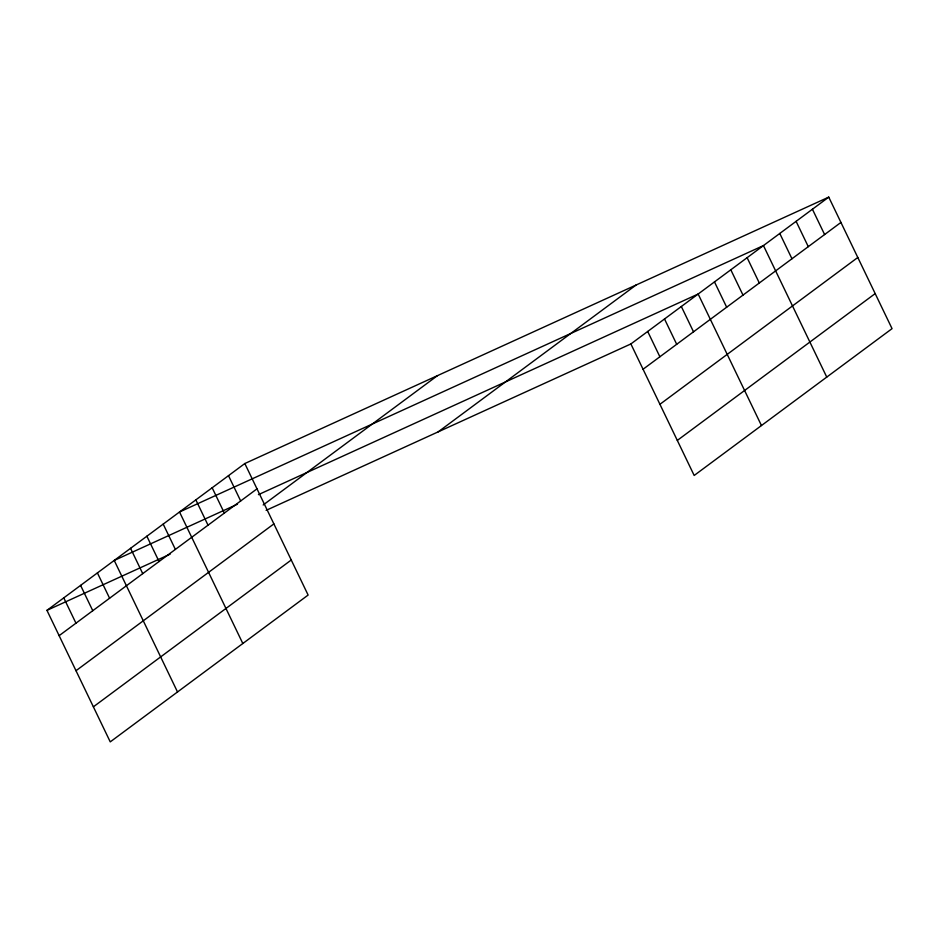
<?xml version="1.0" encoding="UTF-8"?>
<svg xmlns="http://www.w3.org/2000/svg" width="939" height="939" viewBox="0 0 939 939"><rect width="100%" height="100%" fill="white"/><g stroke="black" fill="none" stroke-linecap="round" stroke-linejoin="round"><path stroke-width="1.41" d="M244.821 463.537L308.121 595.056L110.25 741.88L46.95 610.35L244.821 463.537L828.75 197.12L892.05 328.65L694.179 475.463L630.879 343.944L828.75 197.12M59.134 635.668L257.004 488.843M263.19 504.971L437.515 375.623M76 670.716L273.871 523.903M438.184 431.858L636.055 285.045M93.384 706.821L291.254 560.008M643.062 369.25L840.933 222.437M659.929 404.298L857.8 257.486M677.312 440.414L875.183 293.602M237.45 504.22L114.229 560.43L177.518 691.961M258.425 494.642L698.158 294.024L761.459 425.543M46.95 610.35L170.17 554.139M266.124 510.358L630.879 343.944M812.423 209.233L824.606 234.55M796.108 221.346L808.279 246.664M779.781 233.459L791.964 258.777M826.754 377.102L763.454 245.572L179.525 511.99L242.825 643.508M747.127 257.685L759.311 283.003M730.812 269.798L742.984 295.104M714.485 281.911L726.669 307.217M681.338 306.501L693.522 331.819M664.519 318.978L676.702 344.296M647.699 331.467L659.882 356.773M228.494 475.65L240.677 500.957M212.167 487.764L224.351 513.07M195.852 499.877L208.024 525.183M163.198 524.103L175.382 549.409M146.871 536.216L159.055 561.522M130.556 548.317L142.728 573.635M97.41 572.919L109.593 598.225M80.59 585.396L92.773 610.702M63.77 597.873L75.953 623.179"/></g></svg>
